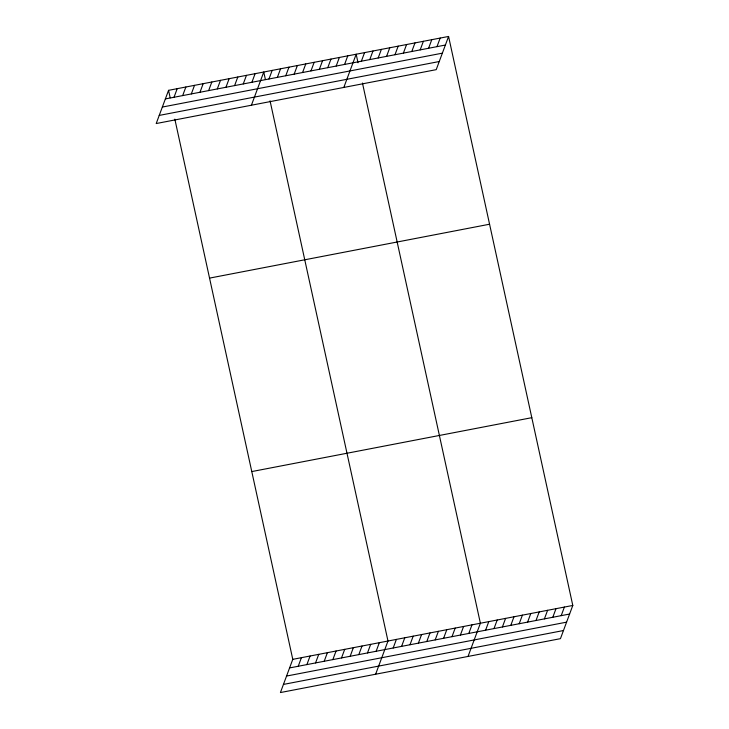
<?xml version="1.0" encoding="UTF-8"?>
<svg xmlns="http://www.w3.org/2000/svg" width="729" height="729" viewBox="0 0 729 729"><rect width="100%" height="100%" fill="white"/><g stroke="black" fill="none" stroke-linecap="round" stroke-linejoin="round"><path stroke-width="1.09" d="M168.554 90.341L156.206 123.547L436.224 69.656L448.581 36.45L168.554 90.341L170.185 97.814M174.021 97.258L177.211 88.674M182.669 95.59L185.868 87.006M191.326 93.923L194.515 85.348M199.983 92.264L203.172 83.68M208.64 90.596L211.829 82.013M217.297 88.929L220.486 80.345M225.954 87.261L229.143 78.677M234.601 85.594L237.8 77.019M243.258 83.935L246.448 75.351M251.915 82.268L255.104 73.684M251.414 105.222L263.761 72.016L265.392 79.488M268.974 78.987L272.163 70.403M277.375 77.365L280.565 68.781M285.768 75.752L288.966 67.168M294.17 74.13L297.368 65.555M302.571 72.517L305.77 63.933M310.973 70.904L314.163 62.32M319.375 69.282L322.564 60.698M327.777 67.669L330.966 59.085M336.178 66.047L339.368 57.463M344.58 64.434L347.769 55.851M343.824 87.444L356.171 54.238L358.03 62.767M361.374 61.2L364.573 52.616M369.776 59.587L372.975 51.003M378.178 57.965L381.376 49.381M386.58 56.352L389.769 47.768M394.981 54.73L398.171 46.155M403.383 53.117L406.572 44.533M411.785 51.495L414.974 42.92M420.186 49.882L423.376 41.298M428.588 48.269L431.778 39.685M436.981 46.647L440.179 38.063M174.842 119.146L292.776 659.344L280.419 692.55L560.446 638.659L572.794 605.453L448.581 36.45M298.234 666.26L301.423 657.676M306.891 664.593L310.08 656.009M315.548 662.925L318.737 654.35M324.205 661.267L327.394 652.683M332.852 659.599L336.051 651.015M341.509 657.932L344.708 649.348M350.166 656.264L353.355 647.68M358.823 654.596L362.012 646.022M367.48 652.938L370.669 644.354M376.137 651.27L379.326 642.686M375.626 674.225L387.983 641.019L270.049 100.821M393.186 647.99L396.385 639.406M401.588 646.368L404.777 637.784M409.99 644.755L413.179 636.171M418.391 643.133L421.581 634.558M426.793 641.52L429.982 632.936M435.195 639.898L438.384 631.323M443.596 638.285L446.786 629.701M451.998 636.672L455.188 628.088M460.391 635.05L463.589 626.466M468.793 633.437L471.991 624.853M468.036 656.446L480.384 623.24L362.459 83.042M485.596 630.202L488.785 621.618M493.998 628.589L497.187 620.005M502.399 626.967L505.589 618.383M510.801 625.354L513.991 616.77M519.203 623.732L522.392 615.148M527.605 622.119L530.794 613.536M535.997 620.497L539.196 611.923M544.399 618.885L547.597 610.301M552.801 617.272L555.99 608.688M561.202 615.65L564.392 607.066M165.365 98.925L445.383 45.034M162.339 107.054L442.366 53.162M159.223 115.419L439.25 61.528M209.542 278.113L489.569 224.222M251.778 471.572L531.806 417.681M292.776 659.344L572.794 605.453M289.577 667.928L569.604 614.037M286.561 676.056L566.579 622.156M283.444 684.422L563.471 630.53"/></g></svg>
